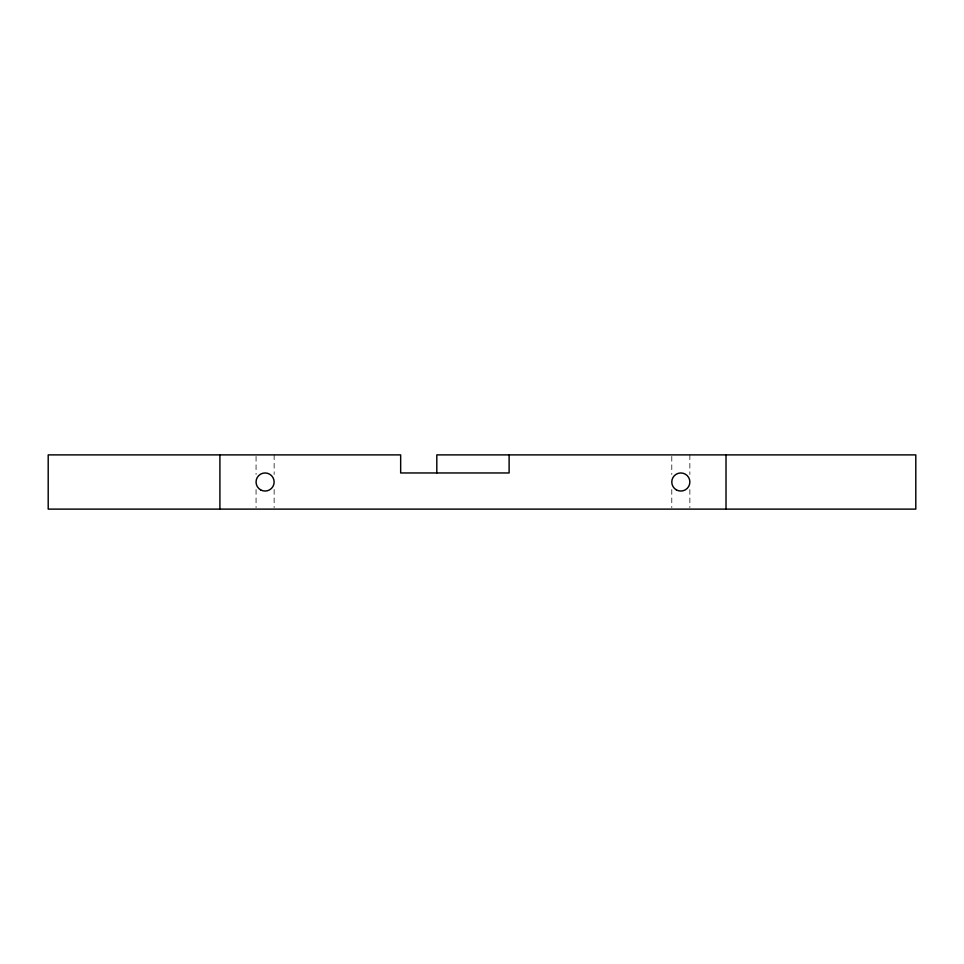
<?xml version="1.0" encoding="UTF-8"?>
<svg xmlns="http://www.w3.org/2000/svg" width="964" height="964" viewBox="0 0 964 964"><rect width="100%" height="100%" fill="white"/><g stroke="black" fill="none" stroke-linecap="round" stroke-linejoin="round"><path stroke-width="0.72" stroke-dasharray="4.82 3.62" d="M689.863 454.888L689.863 474.469M689.863 489.531L689.863 507.606M671.788 456.394L671.788 474.469M671.788 489.531L671.788 507.606M274.137 454.888L274.137 474.469M274.137 489.531L274.137 507.606M256.062 456.394L256.062 474.469M256.062 489.531L256.062 507.606"/><path stroke-width="1.45" d="M726.013 454.888L726.013 509.113M509.113 454.888L509.113 472.963L400.663 472.963L400.663 454.888L48.2 454.888L48.2 509.113L915.8 509.113L915.8 454.888L436.812 454.888L436.812 472.963M219.913 454.888L219.913 509.113M260.581 489.833A9.038 9.038 0 0 0 274.137 482A9.038 9.038 0 0 0 260.581 474.168A9.038 9.038 0 0 0 260.581 489.833M676.306 489.833A9.038 9.038 0 0 0 689.863 482A9.038 9.038 0 0 0 676.306 474.168A9.038 9.038 0 0 0 676.306 489.833"/></g></svg>
